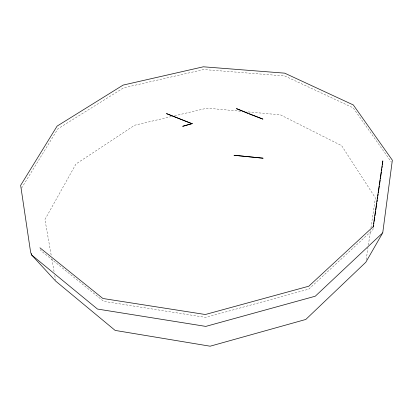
<?xml version="1.0" encoding="UTF-8"?>
<svg xmlns="http://www.w3.org/2000/svg" width="413" height="413" viewBox="0 0 413 413"><rect width="100%" height="100%" fill="white"/><g stroke="black" fill="none" stroke-linecap="round" stroke-linejoin="round"><path stroke-width="0.31" stroke-dasharray="2.06 1.55" d="M373.109 228.415L372.924 229.68L308.774 289.146L205.705 317.396L103.668 301.34L40.882 250.639L40.51 249.509M366.186 259.705L367.988 247.614M368.37 245.064L370.559 230.428M370.936 227.883L375.402 197.966L341.68 145.691L280.432 114.855L246.607 111.768M21.569 188.142L57.835 128.871L123.611 87.835L203.64 69.544L284.743 75.956L353.177 107.824L391.323 162.102M171.478 116.543L134.664 125.227L75.971 163.976L44.945 219.52L51.289 255.745M174.596 115.81L207.037 108.16L240.867 111.247M51.847 258.92L54.186 272.27M54.743 275.445L55.523 279.895"/><path stroke-width="0.62" d="M382.737 232.818L392.35 160.208L353.321 104.948L284.681 73.158L203.356 66.798L123.095 85.099L57.092 126.115L20.65 185.344L30.593 252.075L31.564 254.904L55.745 281.165L115.144 330.415L210.14 346.202L305.79 319.461L365.804 262.25L382.737 232.818L315.274 296.214L205.777 326.399L97.473 309.053L31.564 254.904L31.373 253.628M373.295 227.145L373.574 225.245M373.76 223.98L373.946 222.71M374.132 221.445L374.782 217.011M374.968 215.741L375.613 211.306M375.799 210.041L376.45 205.607M376.635 204.342L376.821 203.072M377.007 201.807L377.286 199.907M377.472 198.638L377.658 197.373M377.843 196.103L378.122 194.203M378.308 192.938L378.494 191.668M378.68 190.403L379.33 185.969M379.516 184.704L380.161 180.269M380.347 178.999L380.533 177.735M380.719 176.465L381.369 172.03M381.555 170.765L381.834 168.865M382.02 167.595L382.206 166.331M382.392 165.066L382.83 160.853L373.166 226.711L308.785 286.209L205.313 314.51L102.904 298.491L39.947 247.81M249.23 113.957L262.931 119.125L236.448 108.619L248.068 113.472M192.179 123.59L182.778 126.28L192.179 123.59M263.014 158.189L234.099 155.278L263.014 158.189M191.962 123.683L166.547 113.637L191.962 123.683"/></g></svg>
